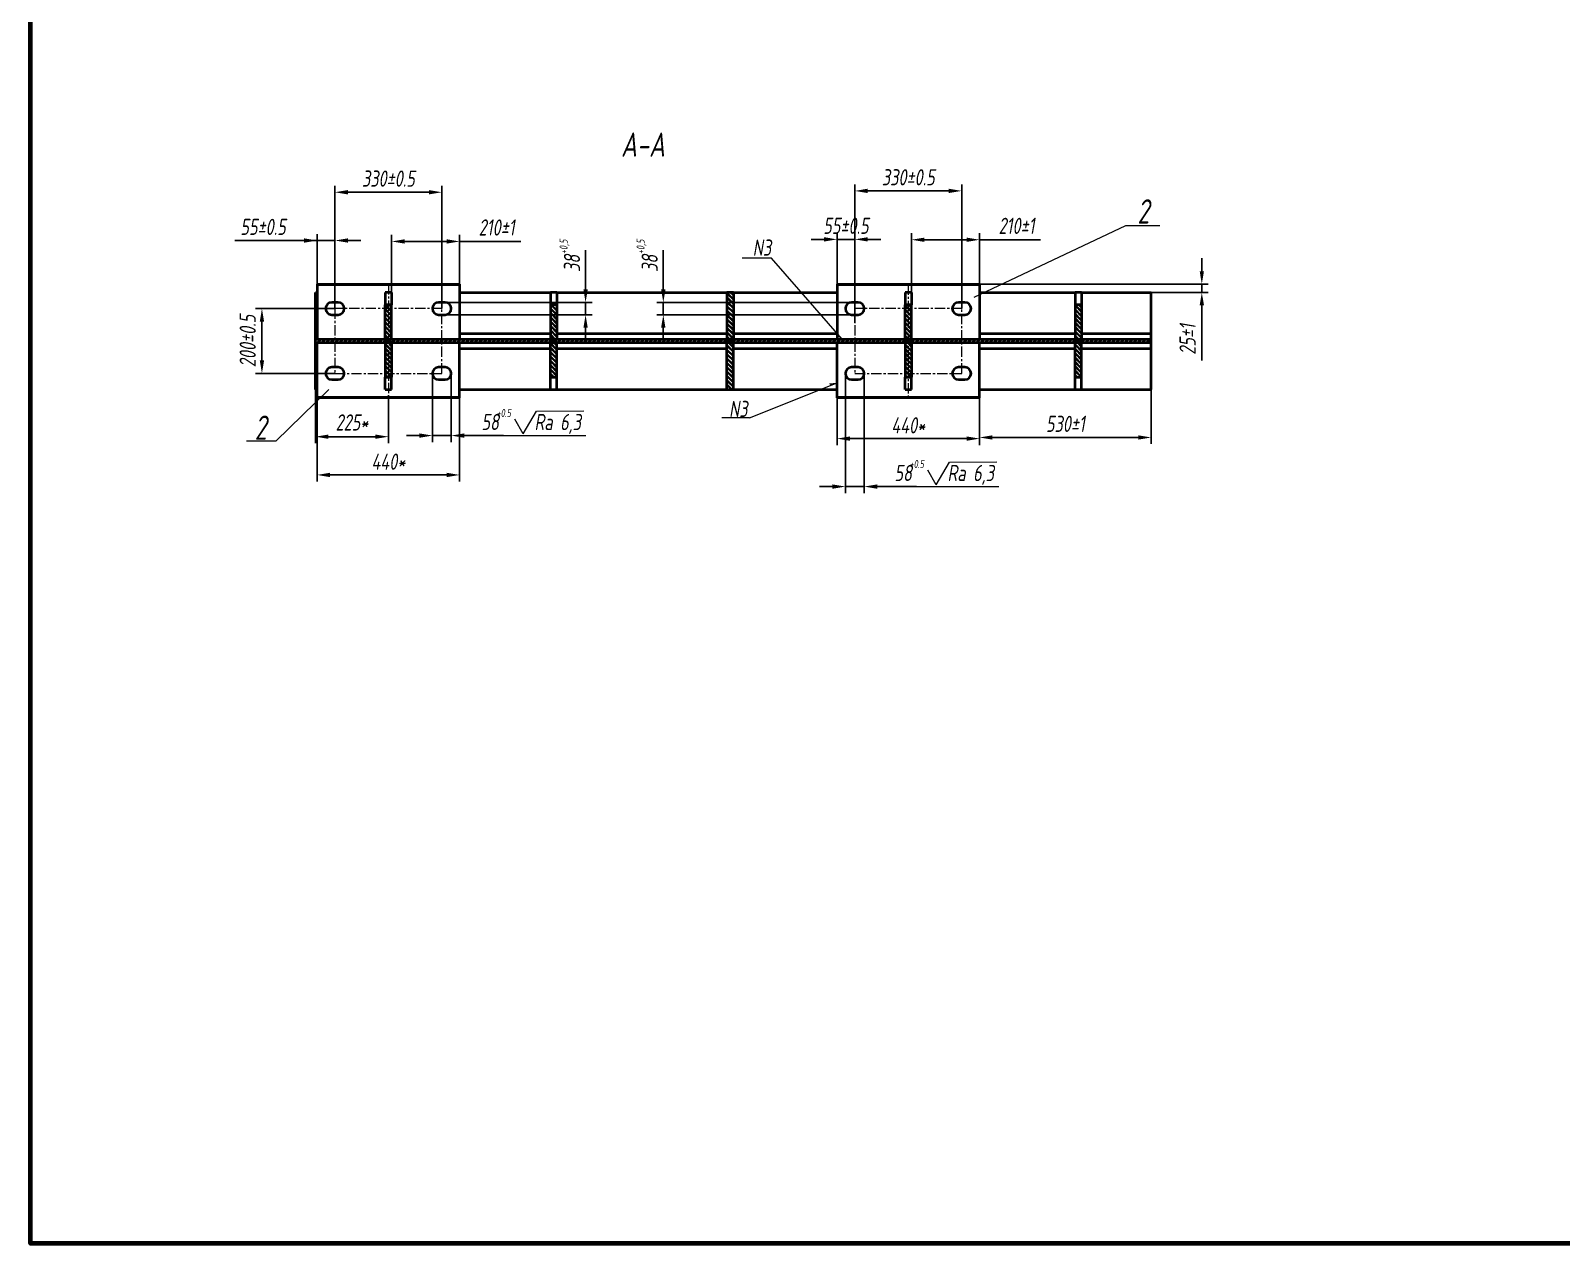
# Model space of a CAD drawing. Header units: millimetres. Extents: x 46486 to 69721, y 30372 to 52690.
# Drawn here: x 46486 to 51211, y 45056 to 48799 of the extents above; entities that cross this region are included whole.
import ezdxf

# ---------------------------------------------------------------- set-up
doc = ezdxf.new("R2010")
doc.units = ezdxf.units.MM
doc.linetypes.add('CENTER', pattern=[50.8, 31.75, -6.35, 6.35, -6.35])
doc.layers.add('РАЗМЕРЫ', color=7, linetype='Continuous', lineweight=18)
doc.styles.get("Standard").update_dxf_attribs({"font": 'simplex.shx', "width": 0.7, "oblique": 10})
doc.dimstyles.new('Stand10', dxfattribs={"dimtxt": 50, "dimasz": 40, "dimexe": 20, "dimexo": 0, "dimgap": 16, "dimtad": 1, "dimdec": 0, "dimzin": 0, "dimdsep": 46, "dimtxsty": 'Standard', "dimcen": 0, "dimadec": 0, "dimazin": 0, "dimtfac": 1, "dimtdec": 0, "dimtmove": 0, "dimatfit": 3, "dimfxl": 0.18, "dimtolj": 1, "dimtzin": 0, "dimarcsym": 0})
doc.dimstyles.new('Stand5', dxfattribs={"dimtxt": 25, "dimasz": 20, "dimexe": 10, "dimexo": 0, "dimgap": 8, "dimtad": 1, "dimdec": 0, "dimzin": 0, "dimdsep": 46, "dimtxsty": 'Standard', "dimcen": 0, "dimadec": 0, "dimazin": 0, "dimtfac": 1, "dimtdec": 0, "dimtmove": 0, "dimatfit": 3, "dimfxl": 0.18, "dimtolj": 1, "dimtzin": 0, "dimarcsym": 0})
pattern_1 = [(135, (45397.203, 44247.18), (-6.735192, -6.735192), []), (135, (45397.203, 44251.67), (-6.735192, -6.735192), [])]

# ---------------------------------------------------------------- blocks, each defined once
blk = doc.blocks.new('*D5312')
at = {"layer": 'РАЗМЕРЫ', "color": 0, "lineweight": 18, "insert": (49239.181749, 47461.475074), "char_height": 25, "attachment_point": 5, "rotation": 359.898498859}
blk.add_mtext('\\A1;\\A1;+0.5   \\S;\\S;', dxfattribs=at)
blk = doc.blocks.new('*D5313')
at = {"layer": 'РАЗМЕРЫ', "color": 0, "lineweight": 18, "insert": (49388.1, 47427.7), "char_height": 50, "attachment_point": 5, "rotation": 359.8985}
blk.add_mtext('\\A1;Ra 6,3', dxfattribs=at)
blk = doc.blocks.new('*D5607')
at = {"layer": 'РАЗМЕРЫ', "color": 0, "lineweight": 18, "insert": (48376.4, 48447), "char_height": 75, "attachment_point": 5, "rotation": 359.8985}
blk.add_mtext('\\A1;А-А', dxfattribs=at)
blk = doc.blocks.new('*D5608')
at = {"layer": 'РАЗМЕРЫ', "color": 0, "lineweight": 18, "insert": (48743.4, 48129.1), "char_height": 50, "attachment_point": 5, "rotation": 0.1015}
blk.add_mtext('\\A1;N3', dxfattribs=at)
blk = doc.blocks.new('*D5609')
at = {"layer": 'РАЗМЕРЫ', "color": 0, "lineweight": 18, "insert": (48670.4, 47631.2), "char_height": 50, "attachment_point": 5, "rotation": 0.1015}
blk.add_mtext('\\A1;N3', dxfattribs=at)
blk = doc.blocks.new('*D5610')
at = {"layer": 'РАЗМЕРЫ', "color": 0, "lineweight": 18, "insert": (47196, 47573.5), "char_height": 75, "attachment_point": 5, "rotation": 0.1015}
blk.add_mtext('\\A1;2', dxfattribs=at)
blk = doc.blocks.new('*D5770')
at = {"layer": 'DEFPOINTS', "color": 0, "lineweight": 18}
for p in [(47425.2, 48151.1), (47370.2, 48015.4), (47425.2, 47940.9)]:
    blk.add_point(p, dxfattribs=at)
at = {"layer": 'РАЗМЕРЫ', "color": 0, "lineweight": -2}
for p, q in [((47370.2, 48015.4), (47370.2, 48171.1)), ((47425.2, 47940.9), (47425.2, 48171.1)), ((47370.2, 48151.1), (47116.4, 48151.1)), ((47370.2, 48151.1), (47116.4, 48151.1)), ((47330.2, 48151.1), (47290.2, 48151.1)), ((47370.2, 48151.1), (47425.2, 48151.1)), ((47465.2, 48151.1), (47505.2, 48151.1))]:
    blk.add_line(p, q, dxfattribs=at)
at = {"layer": 'РАЗМЕРЫ', "color": 0, "lineweight": 18}
for points in [[(47330.2, 48144.4), (47330.2, 48157.7), (47370.2, 48151.1)], [(47465.2, 48157.7), (47465.2, 48144.4), (47425.2, 48151.1)]]:
    blk.add_solid(points, dxfattribs=at)
at = {"layer": 'РАЗМЕРЫ', "color": 0, "lineweight": 18, "insert": (47203.3, 48193.1), "char_height": 50, "attachment_point": 5}
blk.add_mtext('\\A1;55%%p0.5', dxfattribs=at)
blk = doc.blocks.new('*D5773')
at = {"layer": 'DEFPOINTS', "color": 0, "lineweight": 18}
for p in [(47810.2, 48148.2), (47810.2, 48016.4), (47600.2, 47990.9)]:
    blk.add_point(p, dxfattribs=at)
at = {"layer": 'РАЗМЕРЫ', "color": 0, "lineweight": -2}
for p, q in [((47600.2, 47990.9), (47600.2, 48168.2)), ((47810.2, 48016.4), (47810.2, 48168.2)), ((47640.2, 48148.2), (47770.2, 48148.2)), ((47810.2, 48148.2), (47998.6, 48148.2)), ((47810.2, 48148.2), (47998.6, 48148.2))]:
    blk.add_line(p, q, dxfattribs=at)
at = {"layer": 'РАЗМЕРЫ', "color": 0, "lineweight": 18}
for points in [[(47640.2, 48154.9), (47640.2, 48141.6), (47600.2, 48148.2)], [(47770.2, 48141.6), (47770.2, 48154.9), (47810.2, 48148.2)]]:
    blk.add_solid(points, dxfattribs=at)
at = {"layer": 'РАЗМЕРЫ', "color": 0, "lineweight": 18, "insert": (47924.4, 48191.2), "char_height": 50, "attachment_point": 5}
blk.add_mtext('\\A1;210%%p1', dxfattribs=at)
blk = doc.blocks.new('*D5774')
at = {"layer": 'DEFPOINTS', "color": 0, "lineweight": 18}
for p in [(47425.2, 48300), (47425.2, 47940.9), (47755.2, 47940.9)]:
    blk.add_point(p, dxfattribs=at)
at = {"layer": 'РАЗМЕРЫ', "color": 0, "lineweight": -2}
for p, q in [((47425.2, 47940.9), (47425.2, 48320)), ((47715.2, 48300), (47465.2, 48300)), ((47755.2, 47940.9), (47755.2, 48320))]:
    blk.add_line(p, q, dxfattribs=at)
at = {"layer": 'РАЗМЕРЫ', "color": 0, "lineweight": 18}
for points in [[(47465.2, 48306.7), (47465.2, 48293.3), (47425.2, 48300)], [(47715.2, 48293.3), (47715.2, 48306.7), (47755.2, 48300)]]:
    blk.add_solid(points, dxfattribs=at)
at = {"layer": 'РАЗМЕРЫ', "color": 0, "lineweight": 18, "insert": (47590.2, 48342.1), "char_height": 50, "attachment_point": 5}
blk.add_mtext('\\A1;330%%p0.5', dxfattribs=at)
blk = doc.blocks.new('*D5775')
at = {"layer": 'DEFPOINTS', "color": 0, "lineweight": 18}
for p in [(49030.2, 48154.6), (48975.2, 47930.8), (49030.2, 47897.5)]:
    blk.add_point(p, dxfattribs=at)
at = {"layer": 'РАЗМЕРЫ', "color": 0, "lineweight": -2}
for p, q in [((48975.2, 47930.8), (48975.2, 48174.6)), ((49030.2, 47897.5), (49030.2, 48174.6)), ((48935.2, 48154.6), (48895.2, 48154.6)), ((48975.2, 48154.6), (49030.2, 48154.6)), ((49070.2, 48154.6), (49110.2, 48154.6))]:
    blk.add_line(p, q, dxfattribs=at)
at = {"layer": 'РАЗМЕРЫ', "color": 0, "lineweight": 18}
for points in [[(48935.2, 48147.9), (48935.2, 48161.3), (48975.2, 48154.6)], [(49070.2, 48161.3), (49070.2, 48147.9), (49030.2, 48154.6)]]:
    blk.add_solid(points, dxfattribs=at)
at = {"layer": 'РАЗМЕРЫ', "color": 0, "lineweight": 18, "insert": (49002.7, 48196.6), "char_height": 50, "attachment_point": 5}
blk.add_mtext('\\A1;55%%p0.5', dxfattribs=at)
blk = doc.blocks.new('*D5778')
at = {"layer": 'DEFPOINTS', "color": 0, "lineweight": 18}
for p in [(49205.2, 48153.4), (49415.2, 48015.4), (49205.2, 47990.9)]:
    blk.add_point(p, dxfattribs=at)
at = {"layer": 'РАЗМЕРЫ', "color": 0, "lineweight": -2}
for p, q in [((49205.2, 47990.9), (49205.2, 48173.4)), ((49415.2, 48015.4), (49415.2, 48173.4)), ((49375.2, 48153.4), (49245.2, 48153.4)), ((49415.2, 48153.4), (49603.6, 48153.4)), ((49415.2, 48153.4), (49603.6, 48153.4))]:
    blk.add_line(p, q, dxfattribs=at)
at = {"layer": 'РАЗМЕРЫ', "color": 0, "lineweight": 18}
for points in [[(49245.2, 48160), (49245.2, 48146.7), (49205.2, 48153.4)], [(49375.2, 48146.7), (49375.2, 48160), (49415.2, 48153.4)]]:
    blk.add_solid(points, dxfattribs=at)
at = {"layer": 'РАЗМЕРЫ', "color": 0, "lineweight": 18, "insert": (49529.4, 48196.3), "char_height": 50, "attachment_point": 5}
blk.add_mtext('\\A1;210%%p1', dxfattribs=at)
blk = doc.blocks.new('*D5779')
at = {"layer": 'DEFPOINTS', "color": 0, "lineweight": 18}
for p in [(49030.2, 48304.2), (49030.2, 47940.9), (49360.2, 47940.9)]:
    blk.add_point(p, dxfattribs=at)
at = {"layer": 'РАЗМЕРЫ', "color": 0, "lineweight": -2}
for p, q in [((49030.2, 47940.9), (49030.2, 48324.2)), ((49320.2, 48304.2), (49070.2, 48304.2)), ((49360.2, 47940.9), (49360.2, 48324.2))]:
    blk.add_line(p, q, dxfattribs=at)
at = {"layer": 'РАЗМЕРЫ', "color": 0, "lineweight": 18}
for points in [[(49070.2, 48310.9), (49070.2, 48297.5), (49030.2, 48304.2)], [(49320.2, 48297.5), (49320.2, 48310.9), (49360.2, 48304.2)]]:
    blk.add_solid(points, dxfattribs=at)
at = {"layer": 'РАЗМЕРЫ', "color": 0, "lineweight": 18, "insert": (49195.2, 48346.2), "char_height": 50, "attachment_point": 5}
blk.add_mtext('\\A1;330%%p0.5', dxfattribs=at)
blk = doc.blocks.new('*D5782')
at = {"layer": 'DEFPOINTS', "color": 0, "lineweight": 18}
for p in [(49945.2, 47690.9), (49415.2, 47665.9), (49945.2, 47543.2)]:
    blk.add_point(p, dxfattribs=at)
at = {"layer": 'РАЗМЕРЫ', "color": 0, "lineweight": -2}
for p, q in [((49945.2, 47690.9), (49945.2, 47523.2)), ((49415.2, 47665.9), (49415.2, 47523.2)), ((49455.2, 47543.2), (49905.2, 47543.2))]:
    blk.add_line(p, q, dxfattribs=at)
at = {"layer": 'РАЗМЕРЫ', "color": 0, "lineweight": 18}
for points in [[(49455.2, 47549.9), (49455.2, 47536.5), (49415.2, 47543.2)], [(49905.2, 47536.5), (49905.2, 47549.9), (49945.2, 47543.2)]]:
    blk.add_solid(points, dxfattribs=at)
at = {"layer": 'РАЗМЕРЫ', "color": 0, "lineweight": 18, "insert": (49680.2, 47585.2), "char_height": 50, "attachment_point": 5}
blk.add_mtext('\\A1;530%%p1', dxfattribs=at)
blk = doc.blocks.new('*D5787')
at = {"layer": 'DEFPOINTS', "color": 0, "lineweight": 18}
for p in [(48975.2, 47666.4), (49415.2, 47665.5), (49415.2, 47539.7)]:
    blk.add_point(p, dxfattribs=at)
at = {"layer": 'РАЗМЕРЫ', "color": 0, "lineweight": -2}
for p, q in [((48975.2, 47666.4), (48975.2, 47519.7)), ((49415.2, 47665.5), (49415.2, 47519.7)), ((49015.2, 47539.7), (49375.2, 47539.7))]:
    blk.add_line(p, q, dxfattribs=at)
at = {"layer": 'РАЗМЕРЫ', "color": 0, "lineweight": 18}
for points in [[(49015.2, 47546.4), (49015.2, 47533), (48975.2, 47539.7)], [(49375.2, 47533), (49375.2, 47546.4), (49415.2, 47539.7)]]:
    blk.add_solid(points, dxfattribs=at)
at = {"layer": 'РАЗМЕРЫ', "color": 0, "lineweight": 18, "insert": (49195.2, 47580.7), "char_height": 50, "attachment_point": 5}
blk.add_mtext('\\A1;440*', dxfattribs=at)
blk = doc.blocks.new('*D5788')
at = {"layer": 'DEFPOINTS', "color": 0, "lineweight": 18}
for p in [(47365.2, 47690.9), (47590.2, 47673.3), (47590.2, 47545.6)]:
    blk.add_point(p, dxfattribs=at)
at = {"layer": 'РАЗМЕРЫ', "color": 0, "lineweight": -2}
for p, q in [((47365.2, 47690.9), (47365.2, 47525.6)), ((47590.2, 47673.3), (47590.2, 47525.6)), ((47405.2, 47545.6), (47550.2, 47545.6))]:
    blk.add_line(p, q, dxfattribs=at)
at = {"layer": 'РАЗМЕРЫ', "color": 0, "lineweight": 18}
for points in [[(47405.2, 47552.3), (47405.2, 47539), (47365.2, 47545.6)], [(47550.2, 47539), (47550.2, 47552.3), (47590.2, 47545.6)]]:
    blk.add_solid(points, dxfattribs=at)
at = {"layer": 'РАЗМЕРЫ', "color": 0, "lineweight": 18, "insert": (47477.7, 47589.6), "char_height": 50, "attachment_point": 5}
blk.add_mtext('\\A1;225*', dxfattribs=at)
blk = doc.blocks.new('*D5789')
at = {"layer": 'DEFPOINTS', "color": 0, "lineweight": 18}
for p in [(47370.2, 47665.5), (47810.2, 47665.5), (47370.2, 47427.6)]:
    blk.add_point(p, dxfattribs=at)
at = {"layer": 'РАЗМЕРЫ', "color": 0, "lineweight": -2}
for p, q in [((47370.2, 47665.5), (47370.2, 47407.6)), ((47810.2, 47665.5), (47810.2, 47407.6)), ((47770.2, 47427.6), (47410.2, 47427.6))]:
    blk.add_line(p, q, dxfattribs=at)
at = {"layer": 'РАЗМЕРЫ', "color": 0, "lineweight": 18}
for points in [[(47410.2, 47434.3), (47410.2, 47420.9), (47370.2, 47427.6)], [(47770.2, 47420.9), (47770.2, 47434.3), (47810.2, 47427.6)]]:
    blk.add_solid(points, dxfattribs=at)
at = {"layer": 'РАЗМЕРЫ', "color": 0, "lineweight": 18, "insert": (47590.2, 47468.6), "char_height": 50, "attachment_point": 5}
blk.add_mtext('\\A1;440*', dxfattribs=at)
blk = doc.blocks.new('*D5792')
at = {"layer": 'DEFPOINTS', "color": 0, "lineweight": 18}
for p in [(47425.2, 47940.9), (47199.8, 47740.9), (47425.2, 47740.9)]:
    blk.add_point(p, dxfattribs=at)
at = {"layer": 'РАЗМЕРЫ', "color": 0, "lineweight": -2}
for p, q in [((47425.2, 47940.9), (47179.8, 47940.9)), ((47199.8, 47900.9), (47199.8, 47780.9)), ((47425.2, 47740.9), (47179.8, 47740.9))]:
    blk.add_line(p, q, dxfattribs=at)
at = {"layer": 'РАЗМЕРЫ', "color": 0, "lineweight": 18}
for points in [[(47206.5, 47900.9), (47193.2, 47900.9), (47199.8, 47940.9)], [(47193.2, 47780.9), (47206.5, 47780.9), (47199.8, 47740.9)]]:
    blk.add_solid(points, dxfattribs=at)
at = {"layer": 'РАЗМЕРЫ', "color": 0, "lineweight": 18, "insert": (47155.9, 47840.9), "char_height": 50, "attachment_point": 5, "rotation": 90}
blk.add_mtext('\\A1;200%%p0.5', dxfattribs=at)
blk = doc.blocks.new('*D5793')
at = {"layer": 'DEFPOINTS', "color": 0, "lineweight": 18}
for p in [(49415.2, 48016.4), (49815.3, 47990.9), (50101.4, 47990.9)]:
    blk.add_point(p, dxfattribs=at)
at = {"layer": 'РАЗМЕРЫ', "color": 0, "lineweight": -2}
for p, q in [((50101.4, 48056.4), (50101.4, 48096.4)), ((49415.2, 48016.4), (50121.4, 48016.4)), ((50101.4, 48016.4), (50101.4, 47990.9)), ((49815.3, 47990.9), (50121.4, 47990.9)), ((50101.4, 47950.9), (50101.4, 47780.8)), ((50101.4, 47950.9), (50101.4, 47780.8))]:
    blk.add_line(p, q, dxfattribs=at)
at = {"layer": 'РАЗМЕРЫ', "color": 0, "lineweight": 18}
for points in [[(50094.8, 48056.4), (50108.1, 48056.4), (50101.4, 48016.4)], [(50108.1, 47950.9), (50094.8, 47950.9), (50101.4, 47990.9)]]:
    blk.add_solid(points, dxfattribs=at)
at = {"layer": 'РАЗМЕРЫ', "color": 0, "lineweight": 18, "insert": (50057.5, 47845.9), "char_height": 50, "attachment_point": 5, "rotation": 90}
blk.add_mtext('\\A1;25%%p1', dxfattribs=at)
blk = doc.blocks.new('*D5796')
at = {"layer": 'DEFPOINTS', "color": 0, "lineweight": 18}
for p in [(47726.2, 47740.9), (47784.2, 47740.9), (47784.2, 47549)]:
    blk.add_point(p, dxfattribs=at)
at = {"layer": 'РАЗМЕРЫ', "color": 0, "lineweight": -2}
for p, q in [((47726.2, 47740.9), (47726.2, 47529)), ((47784.2, 47740.9), (47784.2, 47529)), ((47686.2, 47549), (47646.2, 47549)), ((47726.2, 47549), (47784.2, 47549)), ((47824.2, 47549), (47945.3, 47549)), ((47824.2, 47549), (47945.3, 47549))]:
    blk.add_line(p, q, dxfattribs=at)
at = {"layer": 'РАЗМЕРЫ', "color": 0, "lineweight": 18}
for points in [[(47686.2, 47542.3), (47686.2, 47555.7), (47726.2, 47549)], [(47824.2, 47555.7), (47824.2, 47542.3), (47784.2, 47549)]]:
    blk.add_solid(points, dxfattribs=at)
at = {"layer": 'РАЗМЕРЫ', "color": 0, "lineweight": 18, "insert": (47904.7, 47591.1), "char_height": 50, "attachment_point": 5}
blk.add_mtext('\\A1;58', dxfattribs=at)
blk = doc.blocks.new('*D5801')
at = {"layer": 'DEFPOINTS', "color": 0, "lineweight": 18}
for p in [(49001.2, 47740.9), (49059.2, 47740.9), (49059.2, 47391.7)]:
    blk.add_point(p, dxfattribs=at)
at = {"layer": 'РАЗМЕРЫ', "color": 0, "lineweight": -2}
for p, q in [((49001.2, 47740.9), (49001.2, 47371.7)), ((49059.2, 47740.9), (49059.2, 47371.7)), ((48961.2, 47391.7), (48921.2, 47391.7)), ((49001.2, 47391.7), (49059.2, 47391.7)), ((49099.2, 47391.7), (49220.3, 47391.7)), ((49099.2, 47391.7), (49220.3, 47391.7))]:
    blk.add_line(p, q, dxfattribs=at)
at = {"layer": 'РАЗМЕРЫ', "color": 0, "lineweight": 18}
for points in [[(48961.2, 47385), (48961.2, 47398.4), (49001.2, 47391.7)], [(49099.2, 47398.4), (49099.2, 47385), (49059.2, 47391.7)]]:
    blk.add_solid(points, dxfattribs=at)
at = {"layer": 'РАЗМЕРЫ', "color": 0, "lineweight": 18, "insert": (49179.7, 47433.7), "char_height": 50, "attachment_point": 5}
blk.add_mtext('\\A1;58', dxfattribs=at)
blk = doc.blocks.new('*D5802')
at = {"layer": 'РАЗМЕРЫ', "color": 0, "lineweight": 18, "insert": (47964.181749, 47618.795074), "char_height": 25, "attachment_point": 5, "rotation": 359.898498859}
blk.add_mtext('\\A1;\\A1;+0.5   \\S;\\S;', dxfattribs=at)
blk = doc.blocks.new('*D5803')
at = {"layer": 'РАЗМЕРЫ', "color": 0, "lineweight": 18, "insert": (48113.1, 47585), "char_height": 50, "attachment_point": 5, "rotation": 359.8985}
blk.add_mtext('\\A1;Ra 6,3', dxfattribs=at)
blk = doc.blocks.new('*D5804')
at = {"layer": 'РАЗМЕРЫ', "color": 0, "lineweight": 18, "insert": (49921, 48240.7), "char_height": 75, "attachment_point": 5, "rotation": 0.1015}
blk.add_mtext('\\A1;2', dxfattribs=at)
blk = doc.blocks.new('*D5809')
at = {"layer": 'DEFPOINTS', "color": 0, "lineweight": 18}
for p in [(47755.2, 47959.9), (47755.2, 47921.9), (48199, 47959.9)]:
    blk.add_point(p, dxfattribs=at)
at = {"layer": 'РАЗМЕРЫ', "color": 0, "lineweight": -2}
for p, q in [((48199, 47999.9), (48199, 48121)), ((48199, 47999.9), (48199, 48121)), ((47755.2, 47959.9), (48219, 47959.9)), ((47755.2, 47921.9), (48219, 47921.9)), ((48199, 47921.9), (48199, 47959.9)), ((48199, 47881.9), (48199, 47841.9))]:
    blk.add_line(p, q, dxfattribs=at)
at = {"layer": 'РАЗМЕРЫ', "color": 0, "lineweight": 18}
for points in [[(48192.4, 47999.9), (48205.7, 47999.9), (48199, 47959.9)], [(48205.7, 47881.9), (48192.4, 47881.9), (48199, 47921.9)]]:
    blk.add_solid(points, dxfattribs=at)
at = {"layer": 'РАЗМЕРЫ', "color": 0, "lineweight": 18, "insert": (48157, 48080.5), "char_height": 50, "attachment_point": 5, "rotation": 90}
blk.add_mtext('\\A1;38', dxfattribs=at)
blk = doc.blocks.new('*D5812')
at = {"layer": 'DEFPOINTS', "color": 0, "lineweight": 18}
for p in [(48438.9, 47959.9), (49030.2, 47959.9), (49030.2, 47921.9)]:
    blk.add_point(p, dxfattribs=at)
at = {"layer": 'РАЗМЕРЫ', "color": 0, "lineweight": -2}
for p, q in [((48438.9, 47999.9), (48438.9, 48121)), ((48438.9, 47999.9), (48438.9, 48121)), ((49030.2, 47959.9), (48418.9, 47959.9)), ((49030.2, 47921.9), (48418.9, 47921.9)), ((48438.9, 47921.9), (48438.9, 47959.9)), ((48438.9, 47881.9), (48438.9, 47841.9))]:
    blk.add_line(p, q, dxfattribs=at)
at = {"layer": 'РАЗМЕРЫ', "color": 0, "lineweight": 18}
for points in [[(48432.2, 47999.9), (48445.6, 47999.9), (48438.9, 47959.9)], [(48445.6, 47881.9), (48432.2, 47881.9), (48438.9, 47921.9)]]:
    blk.add_solid(points, dxfattribs=at)
at = {"layer": 'РАЗМЕРЫ', "color": 0, "lineweight": 18, "insert": (48396.9, 48080.5), "char_height": 50, "attachment_point": 5, "rotation": 90}
blk.add_mtext('\\A1;38', dxfattribs=at)
blk = doc.blocks.new('*D5813')
at = {"layer": 'РАЗМЕРЫ', "color": 0, "lineweight": 18, "insert": (48134, 48143.4), "char_height": 25, "attachment_point": 5, "rotation": 89.8985}
blk.add_mtext('\\A1;+0,5  \\S;', dxfattribs=at)
blk = doc.blocks.new('*D5814')
at = {"layer": 'РАЗМЕРЫ', "color": 0, "lineweight": 18, "insert": (48371.6, 48143.4), "char_height": 25, "attachment_point": 5, "rotation": 89.8985}
blk.add_mtext('\\A1;+0,5  \\S;', dxfattribs=at)

msp = doc.modelspace()

# ---------------------------------------------------------------- hatches: boundary and pattern name
at = {"linetype": 'Continuous', "lineweight": 18}
h = msp.add_hatch(dxfattribs=at)
h.set_pattern_fill('ANSI32', angle=90, style=0)
h.set_pattern_definition(pattern_1)
h.paths.add_polyline_path([(48655.18, 47990.92), (48635.18, 47990.92), (48635.18, 47845.92), (48655.18, 47845.92)], flags=0)
h = msp.add_hatch(dxfattribs=at)
h.set_pattern_fill('ANSI32', angle=90, style=0)
h.set_pattern_definition(pattern_1)
h.paths.add_polyline_path([(47600.18, 47845.92), (47600.18, 47952.82), (47580.18, 47952.82), (47580.18, 47845.92)], flags=0)
h = msp.add_hatch(dxfattribs=at)
h.set_pattern_fill('ANSI32', angle=90, style=0)
h.set_pattern_definition(pattern_1)
h.paths.add_polyline_path([(48110.18, 47952.82), (48090.18, 47952.82), (48090.18, 47845.92), (48110.18, 47845.92)], flags=0)
h = msp.add_hatch(dxfattribs=at)
h.set_pattern_fill('ANSI32', angle=90, style=0)
h.set_pattern_definition(pattern_1)
h.paths.add_polyline_path([(49205.18, 47845.92), (49205.18, 47952.82), (49185.18, 47952.82), (49185.18, 47845.92)], flags=0)
h = msp.add_hatch(dxfattribs=at)
h.set_pattern_fill('ANSI32', angle=90, style=0)
h.set_pattern_definition(pattern_1)
h.paths.add_polyline_path([(49730.18, 47952.82), (49710.18, 47952.82), (49710.18, 47845.92), (49730.18, 47845.92)], flags=0)
h = msp.add_hatch(dxfattribs=at)
h.set_pattern_fill('ANSI32', style=0)
h.set_pattern_definition([(45, (45397.203, 44247.18), (-6.735192, 6.735192), []), (45, (45401.693, 44247.18), (-6.735192, 6.735192), [])])
h.paths.add_polyline_path([(47365.18, 47835.92), (49945.18, 47835.92), (49945.18, 47845.92), (47365.18, 47845.92)], flags=0)
h = msp.add_hatch(dxfattribs=at)
h.set_pattern_fill('ANSI32', angle=90, style=0)
h.set_pattern_definition(pattern_1)
h.paths.add_polyline_path([(47580.18, 47835.92), (47580.18, 47729.01), (47600.18, 47729.01), (47600.18, 47835.92)], flags=0)
h = msp.add_hatch(dxfattribs=at)
h.set_pattern_fill('ANSI32', angle=90, style=0)
h.set_pattern_definition(pattern_1)
h.paths.add_polyline_path([(48090.18, 47729.01), (48110.18, 47729.01), (48110.18, 47835.92), (48090.18, 47835.92)], flags=0)
h = msp.add_hatch(dxfattribs=at)
h.set_pattern_fill('ANSI32', angle=90, style=0)
h.set_pattern_definition(pattern_1)
h.paths.add_polyline_path([(48635.18, 47690.92), (48655.18, 47690.92), (48655.18, 47835.92), (48635.18, 47835.92)], flags=0)
h = msp.add_hatch(dxfattribs=at)
h.set_pattern_fill('ANSI32', angle=90, style=0)
h.set_pattern_definition(pattern_1)
h.paths.add_polyline_path([(49185.18, 47835.92), (49185.18, 47729.01), (49205.18, 47729.01), (49205.18, 47835.92)], flags=0)
h = msp.add_hatch(dxfattribs=at)
h.set_pattern_fill('ANSI32', angle=90, style=0)
h.set_pattern_definition(pattern_1)
h.paths.add_polyline_path([(49710.18, 47729.01), (49730.18, 47729.01), (49730.18, 47835.92), (49710.18, 47835.92)], flags=0)
at = {"layer": 'РАЗМЕРЫ', "lineweight": 18}
h = msp.add_hatch(color=0, dxfattribs=at)
h.dxf.hatch_style = 1
h.paths.add_polyline_path([(48969.87, 47860.09), (48978.09, 47861.56), (48991.44, 47846.17)])
h = msp.add_hatch(color=0, dxfattribs=at)
h.dxf.hatch_style = 1
h.paths.add_polyline_path([(48949.63, 47709.45), (48956.28, 47704.39), (48975.18, 47711.99)])

# ---------------------------------------------------------------- linework, layer by layer
at = {"color": 7, "linetype": 'Continuous', "lineweight": 40}
for p, q in [((47370.18, 48016.36), (47370.18, 48015.42)), ((47370.18, 48016.36), (47810.18, 48016.36)), ((47370.18, 48015.42), (47810.18, 48015.42)), ((47370.18, 48015.42), (47370.18, 47846.17)), ((47810.18, 48016.36), (47810.18, 48015.42)), ((47810.18, 48015.42), (47810.18, 47846.17)), ((48975.18, 48016.36), (48975.18, 48015.42)), ((48975.18, 48016.36), (49415.18, 48016.36)), ((48975.18, 48015.42), (49415.18, 48015.42)), ((48975.18, 48015.42), (48975.18, 47846.17)), ((49415.18, 48016.36), (49415.18, 48015.42)), ((49415.18, 48015.42), (49415.18, 47846.17)), ((47365.18, 47990.92), (47370.18, 47990.92)), ((47365.18, 47863.92), (47365.18, 47990.92)), ((47600.18, 47990.92), (47580.18, 47990.92)), ((47580.18, 47990.92), (47580.18, 47952.82)), ((47600.18, 47990.92), (47600.18, 47952.82)), ((47810.18, 47990.92), (48090.18, 47990.92)), ((48110.18, 47990.92), (48090.18, 47990.92)), ((48090.18, 47990.92), (48090.18, 47952.82)), ((48110.18, 47990.92), (48110.18, 47952.82)), ((48110.18, 47990.92), (48635.18, 47990.92)), ((48635.18, 47990.92), (48635.18, 47845.92)), ((48655.18, 47990.92), (48635.18, 47990.92)), ((48655.18, 47990.92), (48655.18, 47845.92)), ((48655.18, 47990.92), (48975.18, 47990.92)), ((49205.18, 47990.92), (49185.18, 47990.92)), ((49185.18, 47990.92), (49185.18, 47952.82)), ((49205.18, 47990.92), (49205.18, 47952.82)), ((49415.18, 47990.92), (49710.18, 47990.92)), ((49730.18, 47990.92), (49710.18, 47990.92)), ((49710.18, 47990.92), (49710.18, 47952.82)), ((49730.18, 47990.92), (49730.18, 47952.82)), ((49730.18, 47990.92), (49945.18, 47990.92)), ((49945.18, 47863.92), (49945.18, 47990.92)), ((47435.18, 47959.92), (47415.18, 47959.92)), ((47415.18, 47921.92), (47435.18, 47921.92)), ((47580.18, 47845.92), (47580.18, 47952.82)), ((47600.18, 47952.82), (47580.18, 47952.82)), ((47600.18, 47845.92), (47600.18, 47952.82)), ((47765.18, 47959.92), (47745.18, 47959.92)), ((47745.18, 47921.92), (47765.18, 47921.92)), ((48090.18, 47952.82), (48090.18, 47845.92)), ((48110.18, 47952.82), (48090.18, 47952.82)), ((48110.18, 47952.82), (48110.18, 47845.92)), ((49040.18, 47959.92), (49020.18, 47959.92)), ((49020.18, 47921.92), (49040.18, 47921.92)), ((49185.18, 47845.92), (49185.18, 47952.82)), ((49205.18, 47952.82), (49185.18, 47952.82)), ((49205.18, 47845.92), (49205.18, 47952.82)), ((49370.18, 47959.92), (49350.18, 47959.92)), ((49350.18, 47921.92), (49370.18, 47921.92)), ((49710.18, 47952.82), (49710.18, 47845.92)), ((49730.18, 47952.82), (49710.18, 47952.82)), ((49730.18, 47952.82), (49730.18, 47845.92)), ((47365.18, 47845.92), (47365.18, 47863.92)), ((47365.18, 47863.92), (47370.18, 47863.92)), ((49945.18, 47845.92), (47365.18, 47845.92)), ((47365.18, 47835.92), (47365.18, 47845.92)), ((47365.18, 47835.92), (49945.18, 47835.92)), ((47365.18, 47817.92), (47365.18, 47835.92)), ((47370.18, 47846.17), (47580.18, 47846.17)), ((47580.18, 47835.66), (47370.18, 47835.66)), ((47370.18, 47666.41), (47370.18, 47835.66)), ((47580.18, 47845.92), (47600.18, 47845.92)), ((47600.18, 47835.92), (47580.18, 47835.92)), ((47580.18, 47835.92), (47580.18, 47729.01)), ((47600.18, 47846.17), (47810.18, 47846.17)), ((47600.18, 47835.92), (47600.18, 47729.01)), ((47810.18, 47835.66), (47600.18, 47835.66)), ((47810.18, 47863.92), (48090.18, 47863.92)), ((47810.18, 47666.41), (47810.18, 47835.66)), ((48090.18, 47845.92), (48110.18, 47845.92)), ((48110.18, 47835.92), (48090.18, 47835.92)), ((48090.18, 47729.01), (48090.18, 47835.92)), ((48110.18, 47863.92), (48635.18, 47863.92)), ((48110.18, 47729.01), (48110.18, 47835.92)), ((48635.18, 47845.92), (48655.18, 47845.92)), ((48635.18, 47690.92), (48635.18, 47835.92)), ((48655.18, 47835.92), (48635.18, 47835.92)), ((48655.18, 47863.92), (48975.18, 47863.92)), ((48655.18, 47690.92), (48655.18, 47835.92)), ((48975.18, 47846.17), (49185.18, 47846.17)), ((49185.18, 47835.66), (48975.18, 47835.66)), ((48975.18, 47666.41), (48975.18, 47835.66)), ((49185.18, 47845.92), (49205.18, 47845.92)), ((49205.18, 47835.92), (49185.18, 47835.92)), ((49185.18, 47835.92), (49185.18, 47729.01)), ((49205.18, 47846.17), (49415.18, 47846.17)), ((49205.18, 47835.92), (49205.18, 47729.01)), ((49415.18, 47835.66), (49205.18, 47835.66)), ((49415.18, 47863.92), (49710.18, 47863.92)), ((49415.18, 47666.41), (49415.18, 47835.66)), ((49710.18, 47845.92), (49730.18, 47845.92)), ((49710.18, 47729.01), (49710.18, 47835.92)), ((49730.18, 47835.92), (49710.18, 47835.92)), ((49730.18, 47863.92), (49945.18, 47863.92)), ((49730.18, 47729.01), (49730.18, 47835.92)), ((49945.18, 47845.92), (49945.18, 47863.92)), ((49945.18, 47835.92), (49945.18, 47845.92)), ((49945.18, 47817.92), (49945.18, 47835.92)), ((47365.18, 47690.92), (47365.18, 47817.92)), ((47365.18, 47817.92), (47370.18, 47817.92)), ((47810.18, 47817.92), (48090.18, 47817.92)), ((48110.18, 47817.92), (48635.18, 47817.92)), ((48655.18, 47817.92), (48975.18, 47817.92)), ((49415.18, 47817.92), (49710.18, 47817.92)), ((49730.18, 47817.92), (49945.18, 47817.92)), ((49945.18, 47690.92), (49945.18, 47817.92)), ((47435.18, 47759.92), (47415.18, 47759.92)), ((47765.18, 47759.92), (47745.18, 47759.92)), ((49040.18, 47759.92), (49020.18, 47759.92)), ((49370.18, 47759.92), (49350.18, 47759.92)), ((47365.18, 47690.92), (47370.18, 47690.92)), ((47415.18, 47721.92), (47435.18, 47721.92)), ((47580.18, 47729.01), (47600.18, 47729.01)), ((47580.18, 47690.92), (47580.18, 47729.01)), ((47580.18, 47690.92), (47600.18, 47690.92)), ((47600.18, 47690.92), (47600.18, 47729.01)), ((47745.18, 47721.92), (47765.18, 47721.92)), ((47810.18, 47690.92), (48090.18, 47690.92)), ((48090.18, 47729.01), (48110.18, 47729.01)), ((48090.18, 47690.92), (48090.18, 47729.01)), ((48090.18, 47690.92), (48110.18, 47690.92)), ((48110.18, 47690.92), (48110.18, 47729.01)), ((48110.18, 47690.92), (48635.18, 47690.92)), ((48635.18, 47690.92), (48655.18, 47690.92)), ((48655.18, 47690.92), (48975.18, 47690.92)), ((49020.18, 47721.92), (49040.18, 47721.92)), ((49185.18, 47729.01), (49205.18, 47729.01)), ((49185.18, 47690.92), (49185.18, 47729.01)), ((49185.18, 47690.92), (49205.18, 47690.92)), ((49205.18, 47690.92), (49205.18, 47729.01)), ((49350.18, 47721.92), (49370.18, 47721.92)), ((49415.18, 47690.92), (49710.18, 47690.92)), ((49710.18, 47729.01), (49730.18, 47729.01)), ((49710.18, 47690.92), (49710.18, 47729.01)), ((49710.18, 47690.92), (49730.18, 47690.92)), ((49730.18, 47690.92), (49730.18, 47729.01)), ((49730.18, 47690.92), (49945.18, 47690.92)), ((47810.18, 47666.41), (47370.18, 47666.41)), ((47370.18, 47665.47), (47370.18, 47666.41)), ((47810.18, 47665.47), (47370.18, 47665.47)), ((47810.18, 47665.47), (47810.18, 47666.41)), ((49415.18, 47666.41), (48975.18, 47666.41)), ((48975.18, 47665.47), (48975.18, 47666.41)), ((49415.18, 47665.47), (48975.18, 47665.47)), ((49415.18, 47665.47), (49415.18, 47666.41))]:
    msp.add_line(p, q, dxfattribs=at)
for centre, start, end in [((47415.18, 47940.92), 90, 270), ((47435.18, 47940.92), 270, 90), ((47745.18, 47940.92), 90, 270), ((47765.18, 47940.92), 270, 90), ((49020.18, 47940.92), 90, 270), ((49040.18, 47940.92), 270, 90), ((49350.18, 47940.92), 90, 270), ((49370.18, 47940.92), 270, 90), ((47415.18, 47740.92), 90, 270), ((47435.18, 47740.92), 270, 90), ((47745.18, 47740.92), 90, 270), ((47765.18, 47740.92), 270, 90), ((49020.18, 47740.92), 90, 270), ((49040.18, 47740.92), 270, 90), ((49350.18, 47740.92), 90, 270), ((49370.18, 47740.92), 270, 90)]:
    msp.add_arc(centre, 19, start, end, dxfattribs=at)
at = {"layer": 'РАЗМЕРЫ', "color": 0, "lineweight": 18}
for p, q in [((49398.88, 47976.35), (49867.08, 48197.6)), ((49867.08, 48197.6), (49971.48, 48197.6)), ((48772.46, 48096.39), (48682.53, 48096.39)), ((48991.44, 47846.17), (48772.46, 48096.39)), ((47406.25, 47691.68), (47242.65, 47531.58)), ((48705.02, 47603.94), (48975.18, 47711.99)), ((48006.8, 47554.15), (47980.4, 47599.87)), ((48006.8, 47554.15), (48047.2, 47624.12)), ((48047.2, 47624.12), (48193.63, 47625.35)), ((48705.02, 47603.94), (48619.42, 47603.94)), ((47945.26, 47549.02), (48199.98, 47549.02)), ((47242.65, 47531.58), (47152.67, 47531.58)), ((49281.8, 47396.83), (49322.2, 47466.8)), ((49322.2, 47466.8), (49468.63, 47468.03)), ((49281.8, 47396.83), (49255.4, 47442.55)), ((49220.26, 47391.7), (49474.98, 47391.7))]:
    msp.add_line(p, q, dxfattribs=at)
at = {"layer": 'РАЗМЕРЫ', "color": 0, "linetype": 'CENTER', "lineweight": 18}
for p, q in [((47590.18, 48016.36), (47590.18, 47665.47)), ((49195.18, 48015.42), (49195.18, 47665.47)), ((47425.18, 47940.92), (47425.18, 47740.92)), ((47755.18, 47940.92), (47425.18, 47940.92)), ((47755.18, 47740.92), (47755.18, 47940.92)), ((49030.18, 47940.92), (49030.18, 47740.92)), ((49360.18, 47940.92), (49030.18, 47940.92)), ((49360.18, 47740.92), (49360.18, 47940.92)), ((47425.18, 47740.92), (47755.18, 47740.92)), ((49030.18, 47740.92), (49360.18, 47740.92))]:
    msp.add_line(p, q, dxfattribs=at)
at = {"layer": 'РАЗМЕРЫ', "color": 0, "lineweight": 200}
msp.add_lwpolyline([(46485.73, 52541.64), (55821.94, 52541.64), (55821.94, 45056.02), (46485.73, 45056.02)], close=True, dxfattribs=at)

# ---------------------------------------------------------------- dimensions: what is measured, and where the dimension line sits
at = {"layer": 'РАЗМЕРЫ', "color": 0, "lineweight": 18}
for center, mpoint, text, dimstyle, override, picture, middle in [((48338.52, 48393.59), (48322.52, 48393.61), 'А-А', 'Stand10', {"dimtxt": 75, "dimsd1": 1, "dimsd2": 1, "dimtmove": 1}, '*D5607', (48376.35, 48393.52)), ((49958.9, 48184.33), (49974.9, 48184.36), '2', 'Stand10', {"dimtxt": 75, "dimse1": 1, "dimsd1": 1, "dimsd2": 1, "dimtmove": 1}, '*D5804', (49921.06, 48184.26)), ((48156.92, 48105.5), (48156.9, 48089.5), '+0,5  \\S;', 'Stand5', {"dimse1": 1, "dimsd1": 1, "dimsd2": 1}, '*D5813', (48156.99, 48143.33)), ((48394.53, 48105.5), (48394.5, 48089.5), '+0,5  \\S;', 'Stand5', {"dimse1": 1, "dimsd1": 1, "dimsd2": 1}, '*D5814', (48394.6, 48143.33)), ((48781.32, 48087.1), (48797.32, 48087.13), 'N3', 'Stand10', {"dimse1": 1, "dimsd1": 1, "dimsd2": 1, "dimtmove": 1}, '*D5608', (48743.48, 48087.03)), ((48018.37, 47537.69), (47978.37, 47537.77), 'Ra 6,3', 'Stand10', {"dimsd1": 1, "dimsd2": 1}, '*D5803', (48112.97, 47537.53)), ((48708.3, 47589.25), (48724.3, 47589.28), 'N3', 'Stand10', {"dimse1": 1, "dimsd1": 1, "dimsd2": 1, "dimtmove": 1}, '*D5609', (48670.46, 47589.19)), ((47233.99, 47517.13), (47249.99, 47517.16), '2', 'Stand10', {"dimtxt": 75, "dimse1": 1, "dimsd1": 1, "dimsd2": 1, "dimtmove": 1}, '*D5610', (47196.15, 47517.07)), ((47926.31, 47597.84), (47910.31, 47597.87), '\\A1;+0.5   \\S;\\S;', 'Stand5', {"dimsd1": 1, "dimsd2": 1}, '*D5802', (47964.14, 47597.78)), ((49293.37, 47380.37), (49253.37, 47380.45), 'Ra 6,3', 'Stand10', {"dimsd1": 1, "dimsd2": 1}, '*D5313', (49387.97, 47380.21)), ((49201.31, 47440.52), (49185.31, 47440.55), '\\A1;+0.5   \\S;\\S;', 'Stand5', {"dimsd1": 1, "dimsd2": 1}, '*D5312', (49239.14, 47440.46))]:
    dim = msp.add_radius_dim(center=center, mpoint=mpoint, text=text, dimstyle=dimstyle, override=override, dxfattribs=at)
    dim.commit()
    dim.dimension.update_dxf_attribs({"geometry": picture, "text_midpoint": middle, "dimtype": 164})
for base, p1, p2, angle, text, picture, middle in [((47425.18, 48300.02), (47755.18, 47940.92), (47425.18, 47940.92), 180, '330%%p0.5', '*D5774', (47590.18, 48342.05)), ((49030.18, 48304.2), (49360.18, 47940.92), (49030.18, 47940.92), 180, '330%%p0.5', '*D5779', (49195.18, 48346.23)), ((50101.44, 47990.92), (49415.18, 48016.36), (49815.3, 47990.92), 90, '25%%p1', '*D5793', (50057.47, 47845.88)), ((47370.18, 47427.59), (47810.18, 47665.47), (47370.18, 47665.47), 180, '440*', '*D5789', (47590.18, 47468.59))]:
    dim = msp.add_linear_dim(base=base, p1=p1, p2=p2, angle=angle, text=text, dimstyle='Stand10', dxfattribs=at)
    dim.commit()
    dim.dimension.update_dxf_attribs({"geometry": picture, "text_midpoint": middle})
for base, p1, p2, text, picture, middle in [((47425.18, 48151.08), (47370.18, 48015.42), (47425.18, 47940.92), '55%%p0.5', '*D5770', (47203.27, 48151.08)), ((47810.18, 48148.22), (47600.18, 47990.92), (47810.18, 48016.36), '210%%p1', '*D5773', (47924.4, 48148.22)), ((49030.18, 48154.61), (48975.18, 47930.79), (49030.18, 47897.48), '55%%p0.5', '*D5775', (49002.68, 48154.61)), ((49205.18, 48153.36), (49415.18, 48015.42), (49205.18, 47990.92), '210%%p1', '*D5778', (49529.4, 48153.36))]:
    dim = msp.add_linear_dim(base=base, p1=p1, p2=p2, text=text, dimstyle='Stand10', dxfattribs=at)
    dim.commit()
    dim.dimension.update_dxf_attribs({"geometry": picture, "text_midpoint": middle, "dimtype": 160})
for base, p1, p2, picture, middle in [((48199.02, 47959.92), (47755.18, 47921.92), (47755.18, 47959.92), '*D5809', (48156.99, 48080.46)), ((48438.9, 47959.92), (49030.18, 47921.92), (49030.18, 47959.92), '*D5812', (48396.87, 48080.46))]:
    dim = msp.add_linear_dim(base=base, p1=p1, p2=p2, angle=90, dimstyle='Stand10', dxfattribs=at)
    dim.commit()
    dim.dimension.update_dxf_attribs({"geometry": picture, "text_midpoint": middle})
dim = msp.add_linear_dim(base=(47199.84, 47740.92), p1=(47425.18, 47940.92), p2=(47425.18, 47740.92), angle=270, text='200%%p0.5', dimstyle='Stand10', dxfattribs=at)
dim.commit()
dim.dimension.update_dxf_attribs({"geometry": '*D5792', "text_midpoint": (47199.84, 47840.92), "dimtype": 160})
for base, p1, p2, picture, middle in [((47784.18, 47549.02), (47726.18, 47740.92), (47784.18, 47740.92), '*D5796', (47904.72, 47591.05)), ((49059.18, 47391.7), (49001.18, 47740.92), (49059.18, 47740.92), '*D5801', (49179.72, 47433.73))]:
    dim = msp.add_linear_dim(base=base, p1=p1, p2=p2, dimstyle='Stand10', dxfattribs=at)
    dim.commit()
    dim.dimension.update_dxf_attribs({"geometry": picture, "text_midpoint": middle})
for base, p1, p2, text, picture, middle in [((47590.18, 47545.65), (47365.18, 47690.92), (47590.18, 47673.33), '225*', '*D5788', (47477.68, 47589.62)), ((49945.18, 47543.2), (49415.18, 47665.94), (49945.18, 47690.92), '530%%p1', '*D5782', (49680.18, 47585.24)), ((49415.18, 47539.69), (48975.18, 47666.41), (49415.18, 47665.47), '440*', '*D5787', (49195.18, 47580.69))]:
    dim = msp.add_linear_dim(base=base, p1=p1, p2=p2, text=text, dimstyle='Stand10', dxfattribs=at)
    dim.commit()
    dim.dimension.update_dxf_attribs({"geometry": picture, "text_midpoint": middle})

doc.saveas('drawing.dxf')
